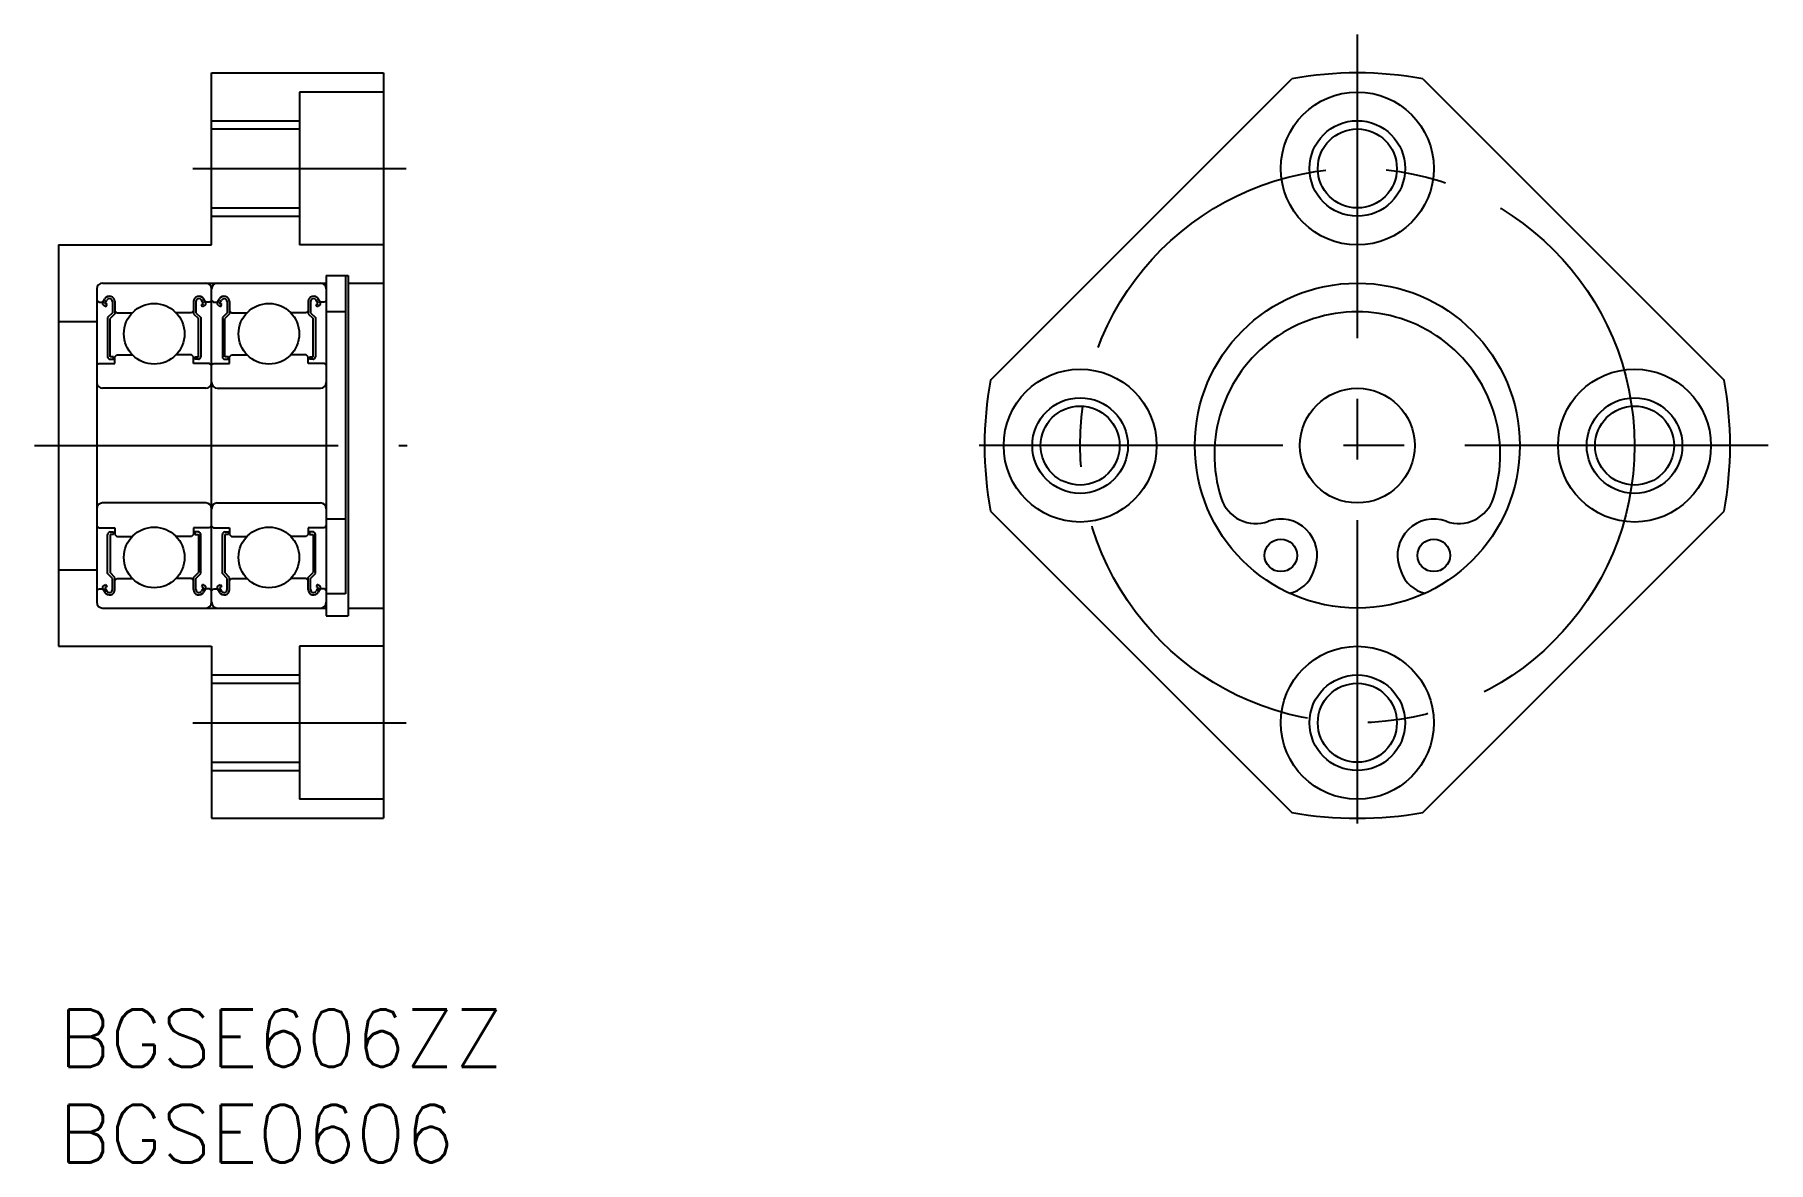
# Model space of a CAD drawing. Extents: x -1.3 to 89.4, y -8 to 51.
import ezdxf

# ---------------------------------------------------------------- set-up
doc = ezdxf.new("R2010")
doc.units = 0
doc.header["$LTSCALE"] = 0.5
doc.linetypes.add('CENTER', pattern=[50.8, 31.75, -6.35, 6.35, -6.35])
for name, color, linetype in [('MSM_CENTER', 1, 'CENTER'), ('MSM_CONTINUOUS', 7, 'CONTINUOUS'), ('MSM_NARROW', 5, 'CONTINUOUS'), ('MSM_PART_NUMBER', 7, 'CONTINUOUS')]:
    doc.layers.add(name, color=color, linetype=linetype)
doc.styles.get("Standard").update_dxf_attribs({"font": 'txt.shx', "height": 3, "bigfont": 'bigfont.shx'})

# ---------------------------------------------------------------- blocks, each defined once
blk = doc.blocks.new('*U10')
at = {"layer": 'MSM_PART_NUMBER'}
blk.add_text('BGSE606ZZ', height=3, dxfattribs=at).set_placement((0, -3))
blk = doc.blocks.new('*U11')
at = {"layer": 'MSM_PART_NUMBER'}
blk.add_text('BGSE0606', height=3, dxfattribs=at).set_placement((0, -8))

msp = doc.modelspace()

# ---------------------------------------------------------------- linework, layer by layer
at = {"layer": 'MSM_CENTER'}
for p, q in [((67.936, 51), (67.936, 8)), ((7.014, 44), (18.176, 44)), ((-1.253, 29.5), (18.238, 29.5)), ((89.436, 29.5), (46.436, 29.5)), ((7.014, 15), (18.176, 15))]:
    msp.add_line(p, q, dxfattribs=at)
msp.add_circle((67.936, 29.5), 14.5, dxfattribs=at)
at = {"layer": 'MSM_CONTINUOUS'}
for p, q in [((8, 49), (17, 49)), ((8, 40), (8, 49)), ((17, 49), (17, 10)), ((48.74, 32.932), (64.504, 48.696)), ((71.367, 48.696), (87.131, 32.932)), ((17, 48), (12.6, 48)), ((12.6, 48), (12.6, 40)), ((8, 46.067), (12.6, 46.067)), ((8, 41.933), (12.6, 41.933)), ((0, 40), (8, 40)), ((0, 40), (0, 19)), ((17, 40), (12.6, 40)), ((14, 38.4), (15.15, 38.4)), ((14, 38.4), (14, 20.6)), ((15, 38.4), (15, 21.745)), ((15.15, 38.4), (15.15, 20.6)), ((2, 37.7), (2, 21.3)), ((2.3, 38), (14, 38)), ((8, 21.3), (8, 37.7)), ((15.15, 38), (17, 38)), ((2, 37.1), (2.1, 37)), ((2.1, 37), (2.314, 37)), ((2.314, 37), (2.416, 37.173)), ((2.36, 36.829), (2.469, 36.766)), ((2.423, 36.937), (2.525, 37.11)), ((2.531, 36.874), (2.423, 36.937)), ((2.469, 36.766), (2.531, 36.874)), ((2.816, 36.45), (2.565, 36.199)), ((2.942, 36.398), (2.691, 36.147)), ((2.816, 37.032), (2.816, 36.45)), ((2.942, 37.032), (2.942, 36.398)), ((2.942, 36.55), (3.042, 36.45)), ((3.042, 36.45), (3.855, 36.45)), ((6.958, 36.45), (6.145, 36.45)), ((7.058, 36.55), (6.958, 36.45)), ((7.058, 37.032), (7.058, 36.398)), ((7.058, 36.398), (7.309, 36.147)), ((7.184, 37.032), (7.184, 36.45)), ((7.184, 36.45), (7.435, 36.199)), ((7.469, 36.874), (7.577, 36.937)), ((7.531, 36.766), (7.469, 36.874)), ((7.577, 36.937), (7.475, 37.11)), ((7.64, 36.829), (7.531, 36.766)), ((7.686, 37), (7.584, 37.173)), ((7.9, 37), (7.686, 37)), ((8, 37.1), (7.9, 37)), ((8, 37.1), (8.1, 37)), ((8.1, 37), (8.314, 37)), ((8.314, 37), (8.416, 37.173)), ((8.36, 36.829), (8.469, 36.766)), ((8.423, 36.937), (8.525, 37.11)), ((8.531, 36.874), (8.423, 36.937)), ((8.469, 36.766), (8.531, 36.874)), ((8.816, 36.45), (8.565, 36.199)), ((8.942, 36.398), (8.691, 36.147)), ((8.816, 37.032), (8.816, 36.45)), ((8.942, 37.032), (8.942, 36.398)), ((8.942, 36.55), (9.042, 36.45)), ((9.042, 36.45), (9.855, 36.45)), ((12.958, 36.45), (12.145, 36.45)), ((13.058, 36.55), (12.958, 36.45)), ((13.058, 37.032), (13.058, 36.398)), ((13.058, 36.398), (13.309, 36.147)), ((13.184, 37.032), (13.184, 36.45)), ((13.184, 36.45), (13.435, 36.199)), ((13.469, 36.874), (13.577, 36.937)), ((13.531, 36.766), (13.469, 36.874)), ((13.577, 36.937), (13.475, 37.11)), ((13.64, 36.829), (13.531, 36.766)), ((13.686, 37), (13.584, 37.173)), ((13.9, 37), (13.686, 37)), ((14, 37.1), (13.9, 37)), ((15, 36.5, 0.5), (14, 36.5, 0.5)), ((0, 36), (2, 36)), ((2.565, 36.199), (2.565, 34.146)), ((2.691, 34.146), (2.691, 36.147)), ((7.309, 34.146), (7.309, 36.147)), ((7.435, 36.199), (7.435, 34.146)), ((8.565, 36.199), (8.565, 34.146)), ((8.691, 34.146), (8.691, 36.147)), ((13.309, 34.146), (13.309, 36.147)), ((13.435, 36.199), (13.435, 34.146)), ((2, 33.7), (2.1, 33.8)), ((2.1, 33.8), (2.942, 33.8)), ((2.879, 34.146), (2.691, 34.146)), ((2.691, 34.02), (2.879, 34.02)), ((2.879, 34.02), (2.879, 34.146)), ((2.942, 34.15), (3.042, 34.25)), ((2.942, 33.8), (2.942, 34.15)), ((3.042, 34.25), (3.855, 34.25)), ((6.958, 34.25), (6.145, 34.25)), ((7.058, 34.15), (6.958, 34.25)), ((7.058, 33.8), (7.058, 34.15)), ((7.9, 33.8), (7.058, 33.8)), ((7.121, 34.02), (7.121, 34.146)), ((7.121, 34.146), (7.309, 34.146)), ((7.309, 34.02), (7.121, 34.02)), ((8, 33.7), (7.9, 33.8)), ((8, 33.7), (8.1, 33.8)), ((8.1, 33.8), (8.942, 33.8)), ((8.879, 34.146), (8.691, 34.146)), ((8.691, 34.02), (8.879, 34.02)), ((8.879, 34.02), (8.879, 34.146)), ((8.942, 34.15), (9.042, 34.25)), ((8.942, 33.8), (8.942, 34.15)), ((9.042, 34.25), (9.855, 34.25)), ((12.958, 34.25), (12.145, 34.25)), ((13.058, 34.15), (12.958, 34.25)), ((13.058, 33.8), (13.058, 34.15)), ((13.9, 33.8), (13.058, 33.8)), ((13.121, 34.146), (13.309, 34.146)), ((13.121, 34.02), (13.121, 34.146)), ((13.309, 34.02), (13.121, 34.02)), ((14, 33.7), (13.9, 33.8)), ((7.7, 32.5), (2.3, 32.5)), ((5, 32.5), (5, 32.5)), ((6.35, 32.5), (6.35, 32.5)), ((8.3, 32.5), (13.7, 32.5)), ((9.65, 32.5), (9.65, 32.5)), ((11, 32.5), (11, 32.5)), ((7.7, 26.5), (2.3, 26.5)), ((8.3, 26.5), (13.7, 26.5)), ((15, 25.655, 0.5), (14, 25.655, 0.5)), ((48.74, 26.068), (64.504, 10.304)), ((71.367, 10.304), (87.131, 26.068)), ((2, 25.3), (2.1, 25.2)), ((2.1, 25.2), (2.942, 25.2)), ((2.565, 22.801), (2.565, 24.854)), ((2.691, 24.98), (2.879, 24.98)), ((2.691, 24.854), (2.691, 22.853)), ((2.879, 24.854), (2.691, 24.854)), ((2.879, 24.98), (2.879, 24.854)), ((2.942, 25.2), (2.942, 24.85)), ((2.942, 24.85), (3.042, 24.75)), ((3.042, 24.75), (3.855, 24.75)), ((6.958, 24.75), (6.145, 24.75)), ((7.058, 24.85), (6.958, 24.75)), ((7.9, 25.2), (7.058, 25.2)), ((7.058, 25.2), (7.058, 24.85)), ((7.121, 24.98), (7.121, 24.854)), ((7.309, 24.98), (7.121, 24.98)), ((7.121, 24.854), (7.309, 24.854)), ((7.309, 24.854), (7.309, 22.853)), ((7.435, 22.801), (7.435, 24.854)), ((8, 25.3), (7.9, 25.2)), ((8, 25.3), (8.1, 25.2)), ((8.1, 25.2), (8.942, 25.2)), ((8.565, 22.801), (8.565, 24.854)), ((8.691, 24.98), (8.879, 24.98)), ((8.691, 24.854), (8.691, 22.853)), ((8.879, 24.854), (8.691, 24.854)), ((8.879, 24.98), (8.879, 24.854)), ((8.942, 25.2), (8.942, 24.85)), ((8.942, 24.85), (9.042, 24.75)), ((9.042, 24.75), (9.855, 24.75)), ((12.958, 24.75), (12.145, 24.75)), ((13.058, 24.85), (12.958, 24.75)), ((13.9, 25.2), (13.058, 25.2)), ((13.058, 25.2), (13.058, 24.85)), ((13.309, 24.98), (13.121, 24.98)), ((13.121, 24.98), (13.121, 24.854)), ((13.121, 24.854), (13.309, 24.854)), ((13.309, 24.854), (13.309, 22.853)), ((13.435, 22.801), (13.435, 24.854)), ((14, 25.3), (13.9, 25.2)), ((0, 23), (2, 23)), ((2.816, 22.55), (2.565, 22.801)), ((2.942, 22.602), (2.691, 22.853)), ((7.058, 22.602), (7.309, 22.853)), ((7.184, 22.55), (7.435, 22.801)), ((8.816, 22.55), (8.565, 22.801)), ((8.942, 22.602), (8.691, 22.853)), ((13.058, 22.602), (13.309, 22.853)), ((13.184, 22.55), (13.435, 22.801)), ((65.646, 22.889), (65.731, 23.134)), ((70.14, 23.134), (70.225, 22.889)), ((2, 21.9), (2.1, 22)), ((2.1, 22), (2.314, 22)), ((2.314, 22), (2.416, 21.827)), ((2.36, 22.171), (2.469, 22.234)), ((2.531, 22.126), (2.423, 22.063)), ((2.423, 22.063), (2.525, 21.89)), ((2.469, 22.234), (2.531, 22.126)), ((2.816, 21.968), (2.816, 22.55)), ((2.942, 21.968), (2.942, 22.602)), ((2.942, 22.45), (3.042, 22.55)), ((3.042, 22.55), (3.855, 22.55)), ((6.958, 22.55), (6.145, 22.55)), ((7.058, 22.45), (6.958, 22.55)), ((7.058, 21.968), (7.058, 22.602)), ((7.184, 21.968), (7.184, 22.55)), ((7.531, 22.234), (7.469, 22.126)), ((7.469, 22.126), (7.577, 22.063)), ((7.577, 22.063), (7.475, 21.89)), ((7.64, 22.171), (7.531, 22.234)), ((7.686, 22), (7.584, 21.827)), ((7.9, 22), (7.686, 22)), ((8, 21.9), (7.9, 22)), ((8, 21.9), (8.1, 22)), ((8.1, 22), (8.314, 22)), ((8.314, 22), (8.416, 21.827)), ((8.36, 22.171), (8.469, 22.234)), ((8.531, 22.126), (8.423, 22.063)), ((8.423, 22.063), (8.525, 21.89)), ((8.469, 22.234), (8.531, 22.126)), ((8.816, 21.968), (8.816, 22.55)), ((8.942, 21.968), (8.942, 22.602)), ((8.942, 22.45), (9.042, 22.55)), ((9.042, 22.55), (9.855, 22.55)), ((12.958, 22.55), (12.145, 22.55)), ((13.058, 22.45), (12.958, 22.55)), ((13.058, 21.968), (13.058, 22.602)), ((13.184, 21.968), (13.184, 22.55)), ((13.531, 22.234), (13.469, 22.126)), ((13.469, 22.126), (13.577, 22.063)), ((13.577, 22.063), (13.475, 21.89)), ((13.64, 22.171), (13.531, 22.234)), ((13.686, 22), (13.584, 21.827)), ((13.9, 22), (13.686, 22)), ((14, 21.9), (13.9, 22)), ((2.3, 21), (14, 21)), ((15, 21.745, 0.5), (14, 21.745, 0.5)), ((15.15, 21), (17, 21)), ((14, 20.6), (15.15, 20.6)), ((0, 19), (8, 19)), ((8, 19), (8, 10)), ((17, 19), (12.6, 19)), ((12.6, 19), (12.6, 11)), ((8, 17.067), (12.6, 17.067)), ((8, 12.933), (12.6, 12.933)), ((17, 11), (12.6, 11)), ((8, 10), (17, 10))]:
    msp.add_line(p, q, dxfattribs=at)
for centre, radius in [((67.936, 44), 4), ((67.936, 44), 2.067), ((67.936, 29.5), 8.5), ((5, 35.35), 1.587), ((11, 35.35), 1.587), ((53.436, 29.5), 4), ((82.436, 29.5), 4), ((67.936, 29.5), 3), ((53.436, 29.5), 2.067), ((82.436, 29.5), 2.067), ((5, 23.65), 1.587), ((11, 23.65), 1.587), ((63.936, 23.755), 0.85), ((71.936, 23.755), 0.85), ((67.936, 15), 4), ((67.936, 15), 2.067)]:
    msp.add_circle(centre, radius, dxfattribs=at)
for centre, radius, start, end in [((67.936, 29.5), 19.5, 79.86384, 100.13616), ((2.3, 37.7), 0.3, 90, 180), ((2.66, 37.032), 0.282, 0, 150.00169), ((2.66, 37.032), 0.156, 0, 150.00191), ((7.34, 37.032), 0.282, 29.99831, 180), ((7.34, 37.032), 0.156, 29.99809, 180), ((7.7, 37.7), 0.3, 0, 90), ((8.3, 37.7), 0.3, 90, 180), ((8.66, 37.032), 0.282, 0, 150.00169), ((8.66, 37.032), 0.156, 0, 150.00191), ((13.34, 37.032), 0.282, 29.99831, 180), ((13.34, 37.032), 0.156, 29.99809, 180), ((13.7, 37.7), 0.3, 0, 90), ((2.423, 36.937), 0.126, 149.99264, 240.00259), ((7.577, 36.937), 0.126, 299.99741, 30.00736), ((8.423, 36.937), 0.126, 149.99264, 240.00259), ((13.577, 36.937), 0.126, 299.99741, 30.00736), ((67.936, 29.025), 7.475, 342.22352, 197.77648), ((2.691, 34.146), 0.126, 180.00005, 270.00003), ((7.309, 34.146), 0.126, 269.99997, 359.99995), ((8.691, 34.146), 0.126, 180.00005, 270.00003), ((13.309, 34.146), 0.126, 269.99997, 359.99995), ((2.3, 32.8), 0.3, 180, 270), ((7.7, 32.8), 0.3, 270, 0), ((8.3, 32.8), 0.3, 180, 270), ((13.7, 32.8), 0.3, 270, 0), ((67.936, 29.5), 19.5, 169.86384, 190.13616), ((67.936, 29.5), 19.5, 349.86384, 10.13616), ((2.3, 26.2), 0.3, 90, 180), ((7.7, 26.2), 0.3, 0, 90), ((8.3, 26.2), 0.3, 90, 180), ((13.7, 26.2), 0.3, 0, 90), ((62.627, 27.323), 1.9, 197.77648, 290.14679), ((73.244, 27.323), 1.9, 249.85321, 342.22352), ((63.936, 23.755), 1.9, 340.89939, 110.14679), ((71.936, 23.755), 1.9, 69.85321, 199.10061), ((2.691, 24.854), 0.126, 89.99997, 179.99995), ((7.309, 24.854), 0.126, 0.00005, 90.00003), ((8.691, 24.854), 0.126, 89.99997, 179.99995), ((13.309, 24.854), 0.126, 0.00005, 90.00003), ((64.04, 23.445), 1.7, 281.54279, 340.89939), ((71.832, 23.445), 1.7, 199.10061, 258.45721), ((2.423, 22.063), 0.126, 119.99741, 210.00736), ((2.66, 21.968), 0.282, 209.99831, 0), ((2.66, 21.968), 0.156, 209.99809, 0), ((7.34, 21.968), 0.282, 180, 330.00169), ((7.34, 21.968), 0.156, 180, 330.00191), ((7.577, 22.063), 0.126, 329.99264, 60.00259), ((8.423, 22.063), 0.126, 119.99741, 210.00736), ((8.66, 21.968), 0.282, 209.99831, 0), ((8.66, 21.968), 0.156, 209.99809, 0), ((13.34, 21.968), 0.282, 180, 330.00169), ((13.34, 21.968), 0.156, 180, 330.00191), ((13.577, 22.063), 0.126, 329.99264, 60.00259), ((2.3, 21.3), 0.3, 180, 270), ((7.7, 21.3), 0.3, 270, 0), ((8.3, 21.3), 0.3, 180, 270), ((13.7, 21.3), 0.3, 270, 0), ((67.936, 29.5), 19.5, 259.86384, 280.13616)]:
    msp.add_arc(centre, radius, start, end, dxfattribs=at)
at = {"layer": 'MSM_NARROW'}
for p, q in [((8, 46.5), (12.6, 46.5)), ((8, 41.5), (12.6, 41.5)), ((8, 17.5), (12.6, 17.5)), ((8, 12.5), (12.6, 12.5))]:
    msp.add_line(p, q, dxfattribs=at)
for centre in [(67.936, 44), (53.436, 29.5), (82.436, 29.5), (67.936, 15)]:
    msp.add_circle(centre, 2.5, dxfattribs=at)

# ---------------------------------------------------------------- block references
at = {"layer": 'MSM_CONTINUOUS'}
for name in ['*U10', '*U11']:
    msp.add_blockref(name, (0, 0), dxfattribs=at)

doc.saveas('drawing.dxf')
